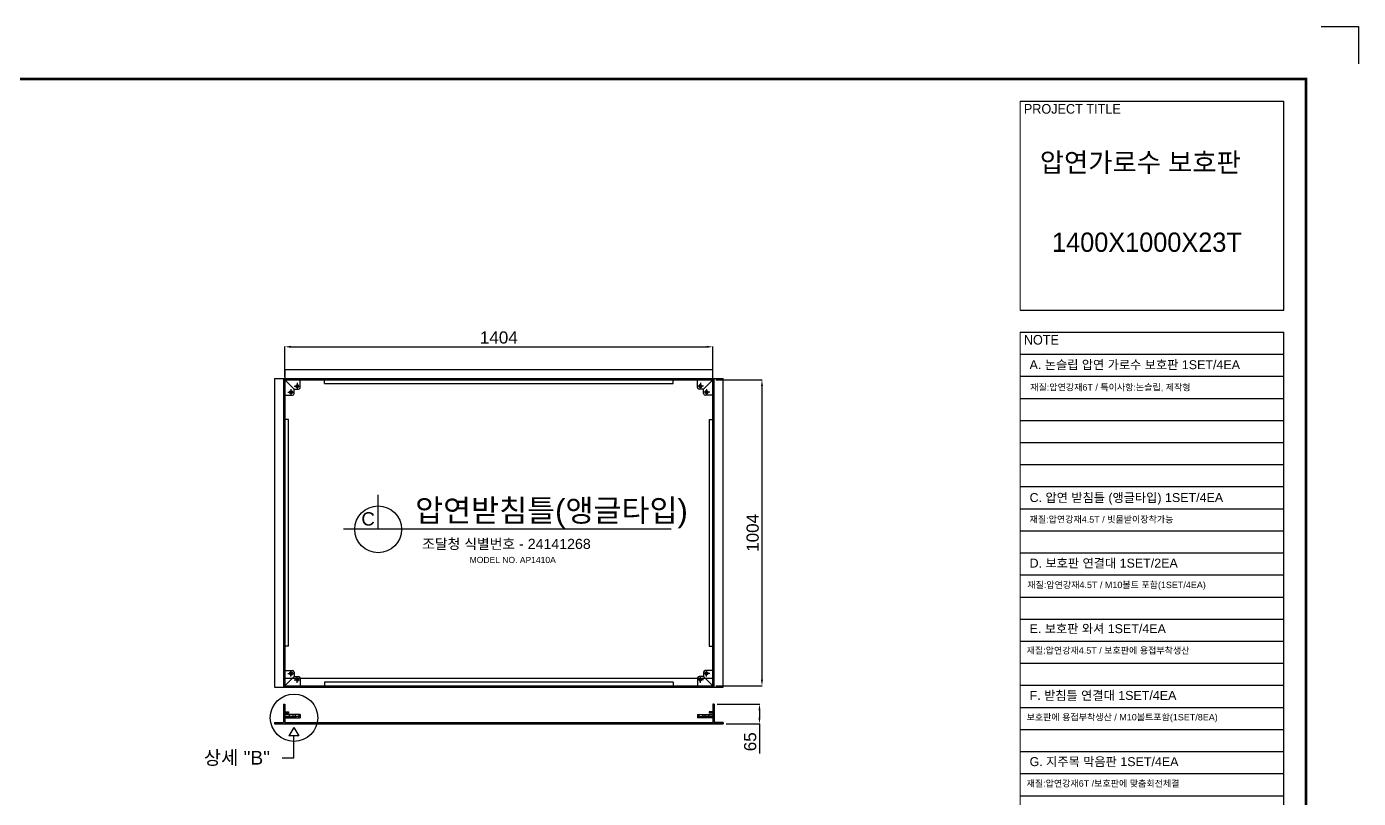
# Model space of a CAD drawing. Header units: millimetres. Extents: x 28463 to 35694, y -43327 to -38213.
# Drawn here: x 31324 to 35694, y -40747 to -38213 of the extents above; entities that cross this region are included whole.
import ezdxf
from ezdxf.enums import TextEntityAlignment as Align

# ---------------------------------------------------------------- set-up
doc = ezdxf.new("R2010")
doc.units = ezdxf.units.MM
doc.layers.add('LAYOUT', color=7, linetype='Continuous')
doc.layers.add('TEXT', color=7, linetype='Continuous')
doc.styles.add('H', font='')
doc.styles.get("Standard").update_dxf_attribs({"font": 'arial.ttf'})
doc.styles.get('H').set_extended_font_data('Dotum')
doc.dimstyles.new('ISO-25', dxfattribs={"dimtxt": 40, "dimasz": 20, "dimexe": 1.25, "dimexo": 10, "dimgap": 10, "dimtad": 1, "dimdec": 0, "dimtxsty": 'Standard', "dimcen": 2.5, "dimclrd": 3, "dimclre": 3, "dimclrt": 3, "dimadec": 0, "dimazin": 0, "dimtfac": 1, "dimtdec": 0, "dimtmove": 0, "dimatfit": 3, "dimfxl": 1, "dimarcsym": 0})

# ---------------------------------------------------------------- blocks, each defined once
blk = doc.blocks.new('*D25')
at = {"color": 3, "lineweight": -2, "transparency": 16777216}
for p, q in [((32171.6, -39363), (32171.6, -39263)), ((32191.6, -39264.2), (33555.6, -39264.2)), ((33575.6, -39363), (33575.6, -39263))]:
    blk.add_line(p, q, dxfattribs=at)
at = {"color": 3, "transparency": 16777216}
for points in [[(32191.6, -39260.9), (32191.6, -39267.6), (32171.6, -39264.2)], [(33555.6, -39260.9), (33555.6, -39267.6), (33575.6, -39264.2)]]:
    blk.add_solid(points, dxfattribs=at)
at = {"layer": 'Defpoints', "color": 0, "transparency": 16777216}
for p in [(33575.6, -39264.2), (32171.6, -39373), (33575.6, -39373)]:
    blk.add_point(p, dxfattribs=at)
at = {"color": 3, "transparency": 16777216, "insert": (32873.6, -39233.8), "char_height": 40, "attachment_point": 5}
blk.add_mtext('1404', dxfattribs=at)
blk = doc.blocks.new('*D26')
at = {"color": 3, "lineweight": -2, "transparency": 16777216}
for p, q in [((33585.6, -39373), (33738.4, -39373)), ((33737.2, -39393), (33737.2, -40357)), ((33585.6, -40377), (33738.4, -40377))]:
    blk.add_line(p, q, dxfattribs=at)
at = {"color": 3, "transparency": 16777216}
for points in [[(33733.8, -39393), (33740.5, -39393), (33737.2, -39373)], [(33733.8, -40357), (33740.5, -40357), (33737.2, -40377)]]:
    blk.add_solid(points, dxfattribs=at)
at = {"layer": 'Defpoints', "color": 0, "transparency": 16777216}
for p in [(33575.6, -39373), (33575.6, -40377), (33737.2, -40377)]:
    blk.add_point(p, dxfattribs=at)
at = {"color": 3, "transparency": 16777216, "insert": (33706.8, -39875), "char_height": 40, "attachment_point": 5, "rotation": 90}
blk.add_mtext('1004', dxfattribs=at)
blk = doc.blocks.new('A$C2E731E15')
at = {"color": 1}
for p, q in [((-10, 0), (10, 0)), ((0, -10), (0, 10))]:
    blk.add_line(p, q, dxfattribs=at)
blk.add_circle((0, 0), 4.5)
at = {"color": 4}
blk.add_arc((0, 0), 5, 270, 180, dxfattribs=at)
blk = doc.blocks.new('A$C600E4CCD')
for p, q in [((0, 6), (0, 0)), ((50, 6), (0, 6)), ((50, 0), (0, 0)), ((50, 6), (50, 0))]:
    blk.add_line(p, q)
at = {"color": 2}
for p, q in [((14, 6), (14, 0)), ((26, 6), (26, 0)), ((34, 6), (34, 0)), ((46, 6), (46, 0))]:
    blk.add_line(p, q, dxfattribs=at)
blk = doc.blocks.new('*D36')
at = {"color": 3, "lineweight": -2}
for p, q in [((33590.1, -40437.4), (33730.3, -40437.4)), ((33729, -40457.4), (33729, -40481.9)), ((33620.1, -40501.9), (33730.3, -40501.9)), ((33729, -40501.9), (33729, -40599.7))]:
    blk.add_line(p, q, dxfattribs=at)
at = {"color": 3}
for points in [[(33732.3, -40457.4), (33725.7, -40457.4), (33729, -40437.4)], [(33725.7, -40481.9), (33732.3, -40481.9), (33729, -40501.9)]]:
    blk.add_solid(points, dxfattribs=at)
at = {"layer": 'Defpoints', "color": 0}
for p in [(33580.1, -40437.4), (33610.1, -40501.9), (33729, -40501.9)]:
    blk.add_point(p, dxfattribs=at)
at = {"color": 3, "insert": (33698.6, -40560.8), "char_height": 40, "attachment_point": 5, "rotation": 90}
blk.add_mtext('65', dxfattribs=at)

msp = doc.modelspace()

# ---------------------------------------------------------------- linework, layer by layer
for p, q in [((35572.6, -38213.2), (35694.4, -38213.2)), ((35694.4, -38213.2), (35694.4, -38334.9)), ((34585, -38457.8), (35449.7, -38457.8)), ((35449.7, -39143.5), (35449.7, -38457.8)), ((34585, -39143.5), (35449.7, -39143.5)), ((34585, -39215.9), (35449.7, -39215.9)), ((35449.7, -42175.2), (35449.7, -39215.9)), ((34585, -39288.4), (35449.7, -39288.4)), ((32137.1, -39368.5), (32137.1, -40381.5)), ((32137.1, -39368.5), (33610.1, -39368.5)), ((32167.1, -39368.5), (32167.1, -40381.5)), ((32171.6, -39338.5), (32171.6, -40381.5)), ((32171.6, -39338.5), (33575.6, -39338.5)), ((32171.6, -39373), (33575.6, -39373)), ((32171.6, -39373), (32201.6, -39403)), ((32221.6, -39398), (32221.6, -39373)), ((32301.6, -39385), (32301.6, -39373)), ((33445.6, -39385), (33445.6, -39373)), ((33525.6, -39398), (33525.6, -39373)), ((33575.6, -39373), (33545.6, -39403)), ((33575.6, -40381.5), (33575.6, -39338.5)), ((33580.1, -40381.5), (33580.1, -39368.5)), ((33610.1, -40381.5), (33610.1, -39368.5)), ((34585, -39360.9), (35449.7, -39360.9)), ((32201.6, -39418), (32201.6, -39403)), ((32201.6, -39403), (32216.6, -39403)), ((32301.6, -39385), (33445.6, -39385)), ((33545.6, -39403), (33530.6, -39403)), ((33545.6, -39418), (33545.6, -39403)), ((32171.6, -39423), (32196.6, -39423)), ((33575.6, -39423), (33550.6, -39423)), ((34585, -39433.4), (35449.7, -39433.4)), ((32183.6, -39503), (32171.6, -39503)), ((32183.6, -40247), (32183.6, -39503)), ((33563.6, -39503), (33563.6, -40247)), ((33563.6, -39503), (33575.6, -39503)), ((34585, -39505.8), (35449.7, -39505.8)), ((34585, -39578.3), (35449.7, -39578.3)), ((34585, -39650.8), (35449.7, -39650.8)), ((34585, -39723.2), (35449.7, -39723.2)), ((32477.6, -39863.4), (32477.6, -39749.8)), ((34585, -39795.7), (35449.7, -39795.7)), ((33439.5, -39863.4), (32364, -39863.4)), ((34585, -39868.2), (35449.7, -39868.2)), ((34585, -39940.7), (35449.7, -39940.7)), ((34585, -40013.1), (35449.7, -40013.1)), ((34585, -40085.6), (35449.7, -40085.6)), ((34585, -40158.1), (35449.7, -40158.1)), ((32183.6, -40247), (32171.6, -40247)), ((33563.6, -40247), (33575.6, -40247)), ((34585, -40230.6), (35449.7, -40230.6)), ((32171.6, -40327), (32196.6, -40327)), ((32201.6, -40332), (32201.6, -40347)), ((33545.6, -40332), (33545.6, -40347)), ((33575.6, -40327), (33550.6, -40327)), ((34585, -40303), (35449.7, -40303)), ((32137.1, -40381.5), (33610.1, -40381.5)), ((32171.6, -40377), (32201.6, -40347)), ((32171.6, -40351.5), (33575.6, -40351.5)), ((32171.6, -40377), (33575.6, -40377)), ((32201.6, -40347), (32216.6, -40347)), ((32221.6, -40352), (32221.6, -40377)), ((33445.6, -40365), (32301.6, -40365)), ((32301.6, -40365), (32301.6, -40377)), ((33445.6, -40365), (33445.6, -40377)), ((33525.6, -40352), (33525.6, -40377)), ((33545.6, -40347), (33530.6, -40347)), ((33575.6, -40377), (33545.6, -40347)), ((34585, -40375.5), (35449.7, -40375.5)), ((32167.1, -40437.4), (32167.1, -40497.4)), ((32167.1, -40437.4), (32171.6, -40437.4)), ((32171.6, -40437.4), (32171.6, -40501.9)), ((32171.6, -40462.4), (32183.6, -40462.4)), ((32171.6, -40466.9), (32183.6, -40466.9)), ((32183.6, -40462.4), (32183.6, -40466.9)), ((33575.6, -40462.4), (33563.6, -40462.4)), ((33563.6, -40462.4), (33563.6, -40466.9)), ((33575.6, -40466.9), (33563.6, -40466.9)), ((33575.6, -40437.4), (33575.6, -40501.9)), ((33580.1, -40437.4), (33575.6, -40437.4)), ((33580.1, -40437.4), (33580.1, -40497.4)), ((34585, -40448), (35449.7, -40448)), ((32137.1, -40497.4), (32137.1, -40501.9)), ((32137.1, -40497.4), (32167.1, -40497.4)), ((32137.1, -40501.9), (33610.1, -40501.9)), ((32171.6, -40477.4), (32201.6, -40477.4)), ((32171.6, -40481.9), (32221.6, -40481.9)), ((32201.6, -40477.4), (32201.6, -40481.9)), ((32221.6, -40477.4), (32221.6, -40481.9)), ((33525.6, -40477.4), (33525.6, -40481.9)), ((33575.6, -40481.9), (33525.6, -40481.9)), ((33545.6, -40477.4), (33545.6, -40481.9)), ((33575.6, -40477.4), (33545.6, -40477.4)), ((33610.1, -40501.9), (33575.6, -40501.9)), ((33610.1, -40497.4), (33580.1, -40497.4)), ((33610.1, -40497.4), (33610.1, -40501.9)), ((32200.8, -40513.8), (32184.6, -40541.2)), ((32217, -40541.2), (32184.6, -40541.2)), ((32200.8, -40513.8), (32217, -40541.2)), ((32200.8, -40613.4), (32200.8, -40541.2)), ((34585, -40520.4), (35449.7, -40520.4)), ((34585, -40592.9), (35449.7, -40592.9)), ((32163.2, -40613.4), (32200.8, -40613.4)), ((34585, -40665.4), (35449.7, -40665.4)), ((34585, -40737.9), (35449.7, -40737.9))]:
    msp.add_line(p, q)
at = {"color": 0, "lineweight": 20}
for p, q in [((34585, -39143.5), (34585, -38457.8)), ((34585, -42175.2), (34585, -39215.9))]:
    msp.add_line(p, q, dxfattribs=at)
at = {"color": 2}
for p, q in [((32171.6, -40497.4), (33575.6, -40497.4)), ((32187.1, -40477.4), (32187.1, -40481.9)), ((32196.1, -40477.4), (32196.1, -40481.9)), ((32207.1, -40477.4), (32207.1, -40481.9)), ((32216.1, -40477.4), (32216.1, -40481.9)), ((33531.1, -40477.4), (33531.1, -40481.9)), ((33540.1, -40477.4), (33540.1, -40481.9)), ((33551.1, -40477.4), (33551.1, -40481.9)), ((33560.1, -40477.4), (33560.1, -40481.9))]:
    msp.add_line(p, q, dxfattribs=at)
at = {"color": 4}
for p, q in [((32186.6, -40477.4), (32186.6, -40481.9)), ((32196.6, -40477.4), (32196.6, -40481.9)), ((32206.6, -40477.4), (32206.6, -40481.9)), ((32216.6, -40477.4), (32216.6, -40481.9)), ((33530.6, -40477.4), (33530.6, -40481.9)), ((33540.6, -40477.4), (33540.6, -40481.9)), ((33550.6, -40477.4), (33550.6, -40481.9)), ((33560.6, -40477.4), (33560.6, -40481.9))]:
    msp.add_line(p, q, dxfattribs=at)
for centre, radius in [((32477.6, -39863.4), 77), ((32201.6, -40481.9), 77.8)]:
    msp.add_circle(centre, radius)
for centre, start, end in [((32196.6, -39418), 270, 0), ((32216.6, -39398), 270, 0), ((33530.6, -39398), 180, 270), ((33550.6, -39418), 180, 270), ((32196.6, -40332), 0, 90), ((33550.6, -40332), 90, 180), ((32216.6, -40352), 0, 90), ((33530.6, -40352), 90, 180)]:
    msp.add_arc(centre, 5, start, end)
at = {"layer": 'LAYOUT'}
for p, q in [((35522.2, -38385.3), (33391.5, -38385.3)), ((35522.2, -38863.7), (35522.2, -38385.3))]:
    msp.add_line(p, q, dxfattribs=at)
at = {"layer": 'LAYOUT', "const_width": 8.61}
msp.add_lwpolyline([(28635.1, -43154.7), (35522.2, -43154.7), (35522.2, -38385.3), (28635.1, -38385.3)], close=True, dxfattribs=at)

# ---------------------------------------------------------------- block references
for p, rotation in [((32191.6, -39413), 269.9999999999999), ((32211.6, -39393), 269.9999999999999), ((33535.6, -39393), 180), ((33555.6, -39413), 180), ((33555.6, -40337), 90), ((33535.6, -40357), 90)]:
    msp.add_blockref('A$C2E731E15', p, dxfattribs=dict(rotation=rotation))
for name, p in [('A$C2E731E15', (32191.6, -40337)), ('A$C2E731E15', (32211.6, -40357)), ('A$C600E4CCD', (32171.6, -40477.4))]:
    msp.add_blockref(name, p)
at = {"xscale": -1}
msp.add_blockref('A$C600E4CCD', (33575.6, -40477.4), dxfattribs=at)

# ---------------------------------------------------------------- texts
at = {"style": 'H'}
for s, height, p in [('PROJECT TITLE', 31.707, (34596.6, -38498.9)), ('압연가로수 보호판', 63.41, (34648.9, -38690.4)), ('1400X1000X23T', 63.414, (34689.2, -38952.5)), ('NOTE', 31.71, (34596.6, -39257))]:
    msp.add_text(s, height=height, dxfattribs=at).set_placement(p)
for s, height, p in [('A. 논슬립 압연 가로수 보호판 1SET/4EA', 29.282, (34615.4, -39337.6)), ('재질:압연강재6T / 특이사항:논슬립, 제작형', 21.083, (34617.7, -39407.7)), ('C. 압연 받침틀 (앵글타입) 1SET/4EA', 29.282, (34615.4, -39773.8)), ('C', 43.9, (32422.7, -39851)), ('재질:압연강재4.5T / 빗물받이장착가능', 21.083, (34615.5, -39841.3)), ('조달청 식별번호 - 24141268', 33.275, (32622, -39927.9)), ('MODEL NO. AP1410A', 20, (32778, -39973.8)), ('D. 보호판 연결대 1SET/2EA', 29.282, (34615.4, -39988.9)), (' 재질:압연강재4.5T / M10볼트 포함(1SET/4EA)', 21.083, (34599.8, -40056.4)), ('E. 보호판 와셔 1SET/4EA', 29.282, (34615.4, -40204.1)), ('재질:압연강재4.5T / 보호판에 용접부착생산', 21.083, (34605.8, -40271.6)), ('F. 받침틀 연결대 1SET/4EA', 29.282, (34615.4, -40423.2)), ('  보호판에 용접부착생산 / M10볼트포함(1SET/8EA)', 21.083, (34589.2, -40490.7)), ('G. 지주목 막음판 1SET/4EA', 29.282, (34615.4, -40640.7)), ('  재질:압연강재6T /보호판에 맞춤회전체결', 21.083, (34589.2, -40708.1))]:
    msp.add_text(s, height=height).set_placement(p)
at = {"color": 4}
msp.add_text('상세 "B"', height=45, dxfattribs=at).set_placement((31905.8, -40635.6))
at = {"layer": 'TEXT'}
msp.add_text('압연받침틀(앵글타입)', height=73.205, dxfattribs=at).set_placement((33046.5, -39838.1), align=Align.CENTER)

# ---------------------------------------------------------------- dimensions: what is measured, and where the dimension line sits
dim = msp.add_linear_dim(base=(33575.6, -39264.2), p1=(32171.6, -39373), p2=(33575.6, -39373), dimstyle='ISO-25')
dim.commit()
dim.dimension.update_dxf_attribs({"geometry": '*D25', "text_midpoint": (32873.6, -39233.8)})
for base, p1, p2, picture, middle in [((33737.2, -40377), (33575.6, -39373), (33575.6, -40377), '*D26', (33706.8, -39875)), ((33729.0018949, -40501.9050165), (33580.072867, -40437.4050165), (33610.072867, -40501.9050165), '*D36', (33698.5789754, -40560.8136113))]:
    dim = msp.add_linear_dim(base=base, p1=p1, p2=p2, angle=90, dimstyle='ISO-25')
    dim.commit()
    dim.dimension.update_dxf_attribs({"geometry": picture, "text_midpoint": middle})

doc.saveas('drawing.dxf')
